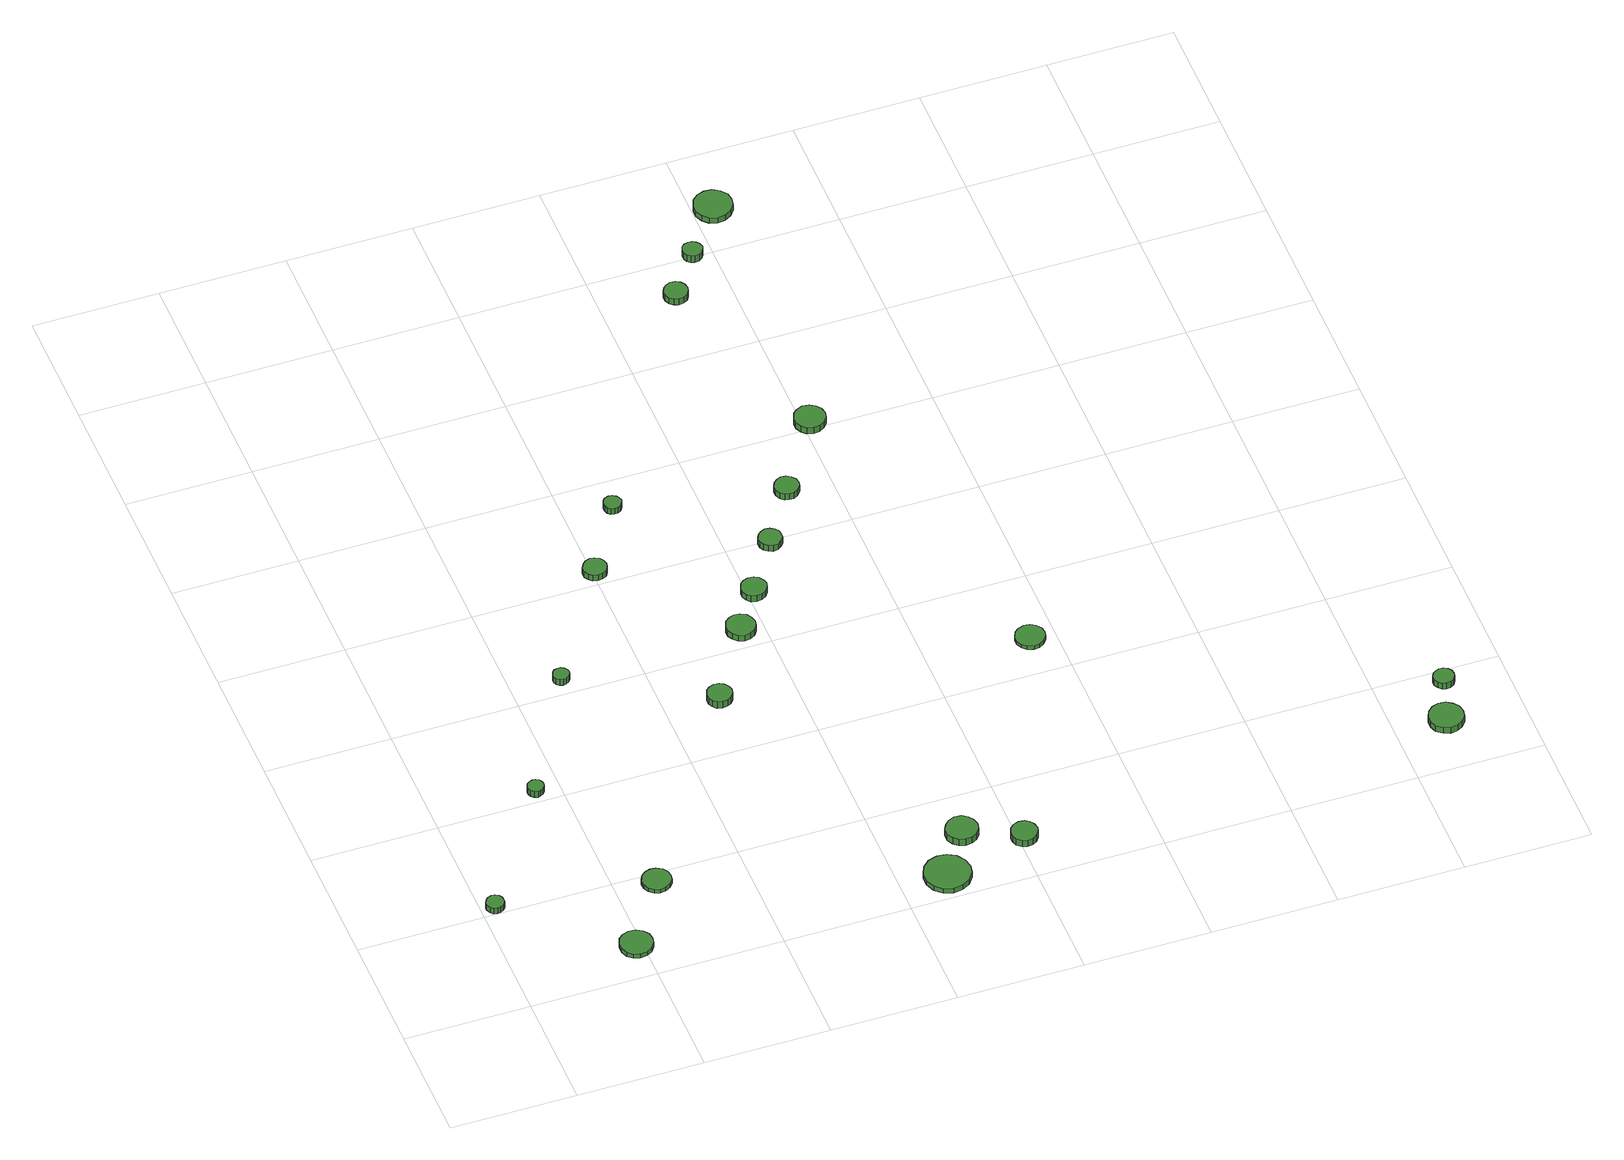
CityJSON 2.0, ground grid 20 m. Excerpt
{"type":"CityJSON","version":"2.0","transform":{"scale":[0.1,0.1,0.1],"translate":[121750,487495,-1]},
"CityObjects":{
"tree1":{"type":"SolitaryVegetationObject","attributes":{"function":"something"},"geometry":[{"type":"MultiSurface","lod":"1","boundaries":[[[0,1,2,3,4,5,6,7,8,9,10,11,12,13,14]],[[15,16,17,18,19,20,21,22,23,24,25,26,27,28,29]],[[0,29,28,1]],[[1,28,27,2]],[[2,27,26,3]],[[3,26,25,4]],[[4,25,24,5]],[[5,24,23,6]],[[6,23,22,7]],[[7,22,21,8]],[[8,21,20,9]],[[9,20,19,10]],[[10,19,18,11]],[[11,18,17,12]],[[12,17,16,13]],[[13,16,15,14]],[[14,15,29,0]]]}]},
"tree2":{"type":"SolitaryVegetationObject","attributes":{"function":"something"},"geometry":[{"type":"MultiSurface","lod":"1","boundaries":[[[30,31,32,33,34,35,36,37,38,39,40,41,42,43,44]],[[45,46,47,48,49,50,51,52,53,54,55,56,57,58,59]],[[30,59,58,31]],[[31,58,57,32]],[[32,57,56,33]],[[33,56,55,34]],[[34,55,54,35]],[[35,54,53,36]],[[36,53,52,37]],[[37,52,51,38]],[[38,51,50,39]],[[39,50,49,40]],[[40,49,48,41]],[[41,48,47,42]],[[42,47,46,43]],[[43,46,45,44]],[[44,45,59,30]]]}]},
"tree3":{"type":"SolitaryVegetationObject","attributes":{"function":"something"},"geometry":[{"type":"MultiSurface","lod":"1","boundaries":[[[60,61,62,63,64,65,66,67,68,69,70,71,72,73,74]],[[75,76,77,78,79,80,81,82,83,84,85,86,87,88,89]],[[60,89,88,61]],[[61,88,87,62]],[[62,87,86,63]],[[63,86,85,64]],[[64,85,84,65]],[[65,84,83,66]],[[66,83,82,67]],[[67,82,81,68]],[[68,81,80,69]],[[69,80,79,70]],[[70,79,78,71]],[[71,78,77,72]],[[72,77,76,73]],[[73,76,75,74]],[[74,75,89,60]]]}]},
"tree4":{"type":"SolitaryVegetationObject","attributes":{"function":"something"},"geometry":[{"type":"MultiSurface","lod":"1","boundaries":[[[90,91,92,93,94,95,96,97,98,99,100,101,102,103,104]],[[105,106,107,108,109,110,111,112,113,114,115,116,117,118,119]],[[90,119,118,91]],[[91,118,117,92]],[[92,117,116,93]],[[93,116,115,94]],[[94,115,114,95]],[[95,114,113,96]],[[96,113,112,97]],[[97,112,111,98]],[[98,111,110,99]],[[99,110,109,100]],[[100,109,108,101]],[[101,108,107,102]],[[102,107,106,103]],[[103,106,105,104]],[[104,105,119,90]]]}]},
"tree5":{"type":"SolitaryVegetationObject","attributes":{"function":"something"},"geometry":[{"type":"MultiSurface","lod":"1","boundaries":[[[120,121,122,123,124,125,126,127,128,129,130,131,132,133,134]],[[135,136,137,138,139,140,141,142,143,144,145,146,147,148,149]],[[120,149,148,121]],[[121,148,147,122]],[[122,147,146,123]],[[123,146,145,124]],[[124,145,144,125]],[[125,144,143,126]],[[126,143,142,127]],[[127,142,141,128]],[[128,141,140,129]],[[129,140,139,130]],[[130,139,138,131]],[[131,138,137,132]],[[132,137,136,133]],[[133,136,135,134]],[[134,135,149,120]]]}]},
"tree6":{"type":"SolitaryVegetationObject","attributes":{"function":"something"},"geometry":[{"type":"MultiSurface","lod":"1","boundaries":[[[150,151,152,153,154,155,156,157,158,159,160,161,162,163,164]],[[165,166,167,168,169,170,171,172,173,174,175,176,177,178,179]],[[150,179,178,151]],[[151,178,177,152]],[[152,177,176,153]],[[153,176,175,154]],[[154,175,174,155]],[[155,174,173,156]],[[156,173,172,157]],[[157,172,171,158]],[[158,171,170,159]],[[159,170,169,160]],[[160,169,168,161]],[[161,168,167,162]],[[162,167,166,163]],[[163,166,165,164]],[[164,165,179,150]]]}]},
"tree7":{"type":"SolitaryVegetationObject","attributes":{"function":"something"},"geometry":[{"type":"MultiSurface","lod":"1","boundaries":[[[180,181,182,183,184,185,186,187,188,189,190,191,192,193,194]],[[195,196,197,198,199,200,201,202,203,204,205,206,207,208,209]],[[180,209,208,181]],[[181,208,207,182]],[[182,207,206,183]],[[183,206,205,184]],[[184,205,204,185]],[[185,204,203,186]],[[186,203,202,187]],[[187,202,201,188]],[[188,201,200,189]],[[189,200,199,190]],[[190,199,198,191]],[[191,198,197,192]],[[192,197,196,193]],[[193,196,195,194]],[[194,195,209,180]]]}]},
"tree8":{"type":"SolitaryVegetationObject","attributes":{"function":"something"},"geometry":[{"type":"MultiSurface","lod":"1","boundaries":[[[210,211,212,213,214,215,216,217,218,219,220,221,222,223,224]],[[225,226,227,228,229,230,231,232,233,234,235,236,237,238,239]],[[210,239,238,211]],[[211,238,237,212]],[[212,237,236,213]],[[213,236,235,214]],[[214,235,234,215]],[[215,234,233,216]],[[216,233,232,217]],[[217,232,231,218]],[[218,231,230,219]],[[219,230,229,220]],[[220,229,228,221]],[[221,228,227,222]],[[222,227,226,223]],[[223,226,225,224]],[[224,225,239,210]]]}]},
"tree9":{"type":"SolitaryVegetationObject","attributes":{"function":"something"},"geometry":[{"type":"MultiSurface","lod":"1","boundaries":[[[240,241,242,243,244,245,246,247,248,249,250,251,252,253,254]],[[255,256,257,258,259,260,261,262,263,264,265,266,267,268,269]],[[240,269,268,241]],[[241,268,267,242]],[[242,267,266,243]],[[243,266,265,244]],[[244,265,264,245]],[[245,264,263,246]],[[246,263,262,247]],[[247,262,261,248]],[[248,261,260,249]],[[249,260,259,250]],[[250,259,258,251]],[[251,258,257,252]],[[252,257,256,253]],[[253,256,255,254]],[[254,255,269,240]]]}]},
"tree10":{"type":"SolitaryVegetationObject","attributes":{"function":"something"},"geometry":[{"type":"MultiSurface","lod":"1","boundaries":[[[270,271,272,273,274,275,276,277,278,279,280,281,282,283,284]],[[285,286,287,288,289,290,291,292,293,294,295,296,297,298,299]],[[270,299,298,271]],[[271,298,297,272]],[[272,297,296,273]],[[273,296,295,274]],[[274,295,294,275]],[[275,294,293,276]],[[276,293,292,277]],[[277,292,291,278]],[[278,291,290,279]],[[279,290,289,280]],[[280,289,288,281]],[[281,288,287,282]],[[282,287,286,283]],[[283,286,285,284]],[[284,285,299,270]]]}]},
"tree11":{"type":"SolitaryVegetationObject","attributes":{"function":"something"},"geometry":[{"type":"MultiSurface","lod":"1","boundaries":[[[300,301,302,303,304,305,306,307,308,309,310,311,312,313,314]],[[315,316,317,318,319,320,321,322,323,324,325,326,327,328,329]],[[300,329,328,301]],[[301,328,327,302]],[[302,327,326,303]],[[303,326,325,304]],[[304,325,324,305]],[[305,324,323,306]],[[306,323,322,307]],[[307,322,321,308]],[[308,321,320,309]],[[309,320,319,310]],[[310,319,318,311]],[[311,318,317,312]],[[312,317,316,313]],[[313,316,315,314]],[[314,315,329,300]]]}]},
"tree12":{"type":"SolitaryVegetationObject","attributes":{"function":"something"},"geometry":[{"type":"MultiSurface","lod":"1","boundaries":[[[330,331,332,333,334,335,336,337,338,339,340,341,342,343,344]],[[345,346,347,348,349,350,351,352,353,354,355,356,357,358,359]],[[330,359,358,331]],[[331,358,357,332]],[[332,357,356,333]],[[333,356,355,334]],[[334,355,354,335]],[[335,354,353,336]],[[336,353,352,337]],[[337,352,351,338]],[[338,351,350,339]],[[339,350,349,340]],[[340,349,348,341]],[[341,348,347,342]],[[342,347,346,343]],[[343,346,345,344]],[[344,345,359,330]]]}]},
"tree13":{"type":"SolitaryVegetationObject","attributes":{"function":"something"},"geometry":[{"type":"MultiSurface","lod":"1","boundaries":[[[360,361,362,363,364,365,366,367,368,369,370,371,372,373,374]],[[375,376,377,378,379,380,381,382,383,384,385,386,387,388,389]],[[360,389,388,361]],[[361,388,387,362]],[[362,387,386,363]],[[363,386,385,364]],[[364,385,384,365]],[[365,384,383,366]],[[366,383,382,367]],[[367,382,381,368]],[[368,381,380,369]],[[369,380,379,370]],[[370,379,378,371]],[[371,378,377,372]],[[372,377,376,373]],[[373,376,375,374]],[[374,375,389,360]]]}]},
"tree14":{"type":"SolitaryVegetationObject","attributes":{"function":"something"},"geometry":[{"type":"MultiSurface","lod":"1","boundaries":[[[390,391,392,393,394,395,396,397,398,399,400,401,402,403,404]],[[405,406,407,408,409,410,411,412,413,414,415,416,417,418,419]],[[390,419,418,391]],[[391,418,417,392]],[[392,417,416,393]],[[393,416,415,394]],[[394,415,414,395]],[[395,414,413,396]],[[396,413,412,397]],[[397,412,411,398]],[[398,411,410,399]],[[399,410,409,400]],[[400,409,408,401]],[[401,408,407,402]],[[402,407,406,403]],[[403,406,405,404]],[[404,405,419,390]]]}]},
"tree15":{"type":"SolitaryVegetationObject","attributes":{"function":"something"},"geometry":[{"type":"MultiSurface","lod":"1","boundaries":[[[420,421,422,423,424,425,426,427,428,429,430,431,432,433,434]],[[435,436,437,438,439,440,441,442,443,444,445,446,447,448,449]],[[420,449,448,421]],[[421,448,447,422]],[[422,447,446,423]],[[423,446,445,424]],[[424,445,444,425]],[[425,444,443,426]],[[426,443,442,427]],[[427,442,441,428]],[[428,441,440,429]],[[429,440,439,430]],[[430,439,438,431]],[[431,438,437,432]],[[432,437,436,433]],[[433,436,435,434]],[[434,435,449,420]]]}]},
"tree16":{"type":"SolitaryVegetationObject","attributes":{"function":"something"},"geometry":[{"type":"MultiSurface","lod":"1","boundaries":[[[450,451,452,453,454,455,456,457,458,459,460,461,462,463,464]],[[465,466,467,468,469,470,471,472,473,474,475,476,477,478,479]],[[450,479,478,451]],[[451,478,477,452]],[[452,477,476,453]],[[453,476,475,454]],[[454,475,474,455]],[[455,474,473,456]],[[456,473,472,457]],[[457,472,471,458]],[[458,471,470,459]],[[459,470,469,460]],[[460,469,468,461]],[[461,468,467,462]],[[462,467,466,463]],[[463,466,465,464]],[[464,465,479,450]]]}]},
"tree17":{"type":"SolitaryVegetationObject","attributes":{"function":"something"},"geometry":[{"type":"MultiSurface","lod":"1","boundaries":[[[480,481,482,483,484,485,486,487,488,489,490,491,492,493,494]],[[495,496,497,498,499,500,501,502,503,504,505,506,507,508,509]],[[480,509,508,481]],[[481,508,507,482]],[[482,507,506,483]],[[483,506,505,484]],[[484,505,504,485]],[[485,504,503,486]],[[486,503,502,487]],[[487,502,501,488]],[[488,501,500,489]],[[489,500,499,490]],[[490,499,498,491]],[[491,498,497,492]],[[492,497,496,493]],[[493,496,495,494]],[[494,495,509,480]]]}]},
"tree18":{"type":"SolitaryVegetationObject","attributes":{"function":"something"},"geometry":[{"type":"MultiSurface","lod":"1","boundaries":[[[510,511,512,513,514,515,516,517,518,519,520,521,522,523,524]],[[525,526,527,528,529,530,531,532,533,534,535,536,537,538,539]],[[510,539,538,511]],[[511,538,537,512]],[[512,537,536,513]],[[513,536,535,514]],[[514,535,534,515]],[[515,534,533,516]],[[516,533,532,517]],[[517,532,531,518]],[[518,531,530,519]],[[519,530,529,520]],[[520,529,528,521]],[[521,528,527,522]],[[522,527,526,523]],[[523,526,525,524]],[[524,525,539,510]]]}]},
"tree19":{"type":"SolitaryVegetationObject","attributes":{"function":"something"},"geometry":[{"type":"MultiSurface","lod":"1","boundaries":[[[540,541,542,543,544,545,546,547,548,549,550,551,552,553,554]],[[555,556,557,558,559,560,561,562,563,564,565,566,567,568,569]],[[540,569,568,541]],[[541,568,567,542]],[[542,567,566,543]],[[543,566,565,544]],[[544,565,564,545]],[[545,564,563,546]],[[546,563,562,547]],[[547,562,561,548]],[[548,561,560,549]],[[549,560,559,550]],[[550,559,558,551]],[[551,558,557,552]],[[552,557,556,553]],[[553,556,555,554]],[[554,555,569,540]]]}]},
"tree20":{"type":"SolitaryVegetationObject","attributes":{"function":"something"},"geometry":[{"type":"MultiSurface","lod":"1","boundaries":[[[570,571,572,573,574,575,576,577,578,579,580,581,582,583,584]],[[585,586,587,588,589,590,591,592,593,594,595,596,597,598,599]],[[570,599,598,571]],[[571,598,597,572]],[[572,597,596,573]],[[573,596,595,574]],[[574,595,594,575]],[[575,594,593,576]],[[576,593,592,577]],[[577,592,591,578]],[[578,591,590,579]],[[579,590,589,580]],[[580,589,588,581]],[[581,588,587,582]],[[582,587,586,583]],[[583,586,585,584]],[[584,585,599,570]]]}]},
"tree21":{"type":"SolitaryVegetationObject","attributes":{"function":"something"},"geometry":[{"type":"MultiSurface","lod":"1","boundaries":[[[600,601,602,603,604,605,606,607,608,609,610,611,612,613,614]],[[615,616,617,618,619,620,621,622,623,624,625,626,627,628,629]],[[600,629,628,601]],[[601,628,627,602]],[[602,627,626,603]],[[603,626,625,604]],[[604,625,624,605]],[[605,624,623,606]],[[606,623,622,607]],[[607,622,621,608]],[[608,621,620,609]],[[609,620,619,610]],[[610,619,618,611]],[[611,618,617,612]],[[612,617,616,613]],[[613,616,615,614]],[[614,615,629,600]]]}]},
"tree22":{"type":"SolitaryVegetationObject","attributes":{"function":"something"},"geometry":[{"type":"MultiSurface","lod":"1","boundaries":[[[630,631,632,633,634,635,636,637,638,639,640,641,642,643,644]],[[645,646,647,648,649,650,651,652,653,654,655,656,657,658,659]],[[630,659,658,631]],[[631,658,657,632]],[[632,657,656,633]],[[633,656,655,634]],[[634,655,654,635]],[[635,654,653,636]],[[636,653,652,637]],[[637,652,651,638]],[[638,651,650,639]],[[639,650,649,640]],[[640,649,648,641]],[[641,648,647,642]],[[642,647,646,643]],[[643,646,645,644]],[[644,645,659,630]]]}]}
},
"vertices":[
[36,214,18],[35,219,18],[32,224,18],[26,227,18],[21,228,18],[15,226,18],[11,222,18],[8,216,18],[8,211,18],[11,205,18],[15,201,18],[21,200,18],[26,200,18],[32,203,18],[35,208,18],[35,208,7],[32,203,7],[26,200,7],[21,200,7],[15,201,7],[11,205,7],[8,211,7],[8,216,7],[11,222,7],[15,226,7],[21,228,7],[26,227,7],[32,224,7],[35,219,7],[36,214,7],
[216,64,15],[214,75,15],[207,84,15],[198,89,15],[187,90,15],[177,87,15],[169,80,15],[165,70,15],[165,59,15],[169,49,15],[177,42,15],[187,39,15],[198,40,15],[207,45,15],[214,54,15],[214,54,7],[207,45,7],[198,40,7],[187,39,7],[177,42,7],[169,49,7],[165,59,7],[165,70,7],[169,80,7],[177,87,7],[187,90,7],[198,89,7],[207,84,7],[214,75,7],[216,64,7],
[173,416,25],[172,421,25],[169,426,25],[164,429,25],[159,429,25],[154,427,25],[150,424,25],[148,419,25],[148,414,25],[150,409,25],[154,405,25],[159,403,25],[164,404,25],[169,407,25],[172,411,25],[172,411,13],[169,407,13],[164,404,13],[159,403,13],[154,405,13],[150,409,13],[148,414,13],[148,419,13],[150,424,13],[154,427,13],[159,429,13],[164,429,13],[169,426,13],[172,421,13],[173,416,13],
[287,180,15],[285,189,15],[280,196,15],[271,201,15],[262,202,15],[253,199,15],[246,193,15],[242,184,15],[242,175,15],[246,166,15],[253,160,15],[262,157,15],[271,158,15],[280,163,15],[285,170,15],[285,170,7],[280,163,7],[271,158,7],[262,157,7],[253,160,7],[246,166,7],[242,175,7],[242,184,7],[246,193,7],[253,199,7],[262,202,7],[271,201,7],[280,196,7],[285,189,7],[287,180,7],
[290,627,23],[289,632,23],[286,636,23],[281,639,23],[276,639,23],[271,638,23],[267,634,23],[265,629,23],[265,624,23],[267,619,23],[271,616,23],[276,614,23],[281,615,23],[286,618,23],[289,622,23],[289,622,11],[286,618,11],[281,615,11],[276,614,11],[271,616,11],[267,619,11],[265,624,11],[265,629,11],[267,634,11],[271,638,11],[276,639,11],[281,639,11],[286,636,11],[289,632,11],[290,627,11],
[503,505,26],[501,513,26],[496,520,26],[489,524,26],[481,525,26],[473,522,26],[467,517,26],[464,509,26],[464,501,26],[467,494,26],[473,488,26],[481,486,26],[489,487,26],[496,491,26],[501,497,26],[501,497,13],[496,491,13],[489,487,13],[481,486,13],[473,488,13],[467,494,13],[464,501,13],[464,509,13],[467,517,13],[473,522,13],[481,525,13],[489,524,13],[496,520,13],[501,513,13],[503,505,13],
[422,825,19],[420,833,19],[416,839,19],[409,843,19],[402,844,19],[394,841,19],[389,836,19],[385,829,19],[385,821,19],[389,814,19],[394,809,19],[402,807,19],[409,808,19],[416,811,19],[420,818,19],[420,818,7],[416,811,7],[409,808,7],[402,807,7],[394,809,7],[389,814,7],[385,821,7],[385,829,7],[389,836,7],[394,841,7],[402,844,7],[409,843,7],[416,839,7],[420,833,7],[422,825,7],
[710,44,16],[707,59,16],[698,72,16],[685,79,16],[670,81,16],[655,76,16],[644,66,16],[638,52,16],[638,37,16],[644,23,16],[655,13,16],[670,8,16],[685,10,16],[698,17,16],[707,30,16],[707,30,7],[698,17,7],[685,10,7],[670,8,7],[655,13,7],[644,23,7],[638,37,7],[638,52,7],[644,66,7],[655,76,7],[670,81,7],[685,79,7],[698,72,7],[707,59,7],[710,44,7],
[587,636,19],[585,645,19],[580,653,19],[571,658,19],[562,659,19],[553,656,19],[546,650,19],[542,641,19],[542,631,19],[546,623,19],[553,616,19],[562,613,19],[571,614,19],[580,619,19],[585,627,19],[585,627,7],[580,619,7],[571,614,7],[562,613,7],[553,616,7],[546,623,7],[542,631,7],[542,641,7],[546,650,7],[553,656,7],[562,659,7],[571,658,7],[580,653,7],[585,645,7],[587,636,7],
[489,944,19],[487,950,19],[484,954,19],[479,957,19],[473,958,19],[467,956,19],[463,952,19],[461,947,19],[461,941,19],[463,935,19],[467,931,19],[473,930,19],[479,930,19],[484,933,19],[487,938,19],[487,938,8],[484,933,8],[479,930,8],[473,930,8],[467,931,8],[463,935,8],[461,941,8],[461,947,8],[463,952,8],[467,956,8],[473,958,8],[479,957,8],[484,954,8],[487,950,8],[489,944,8],
[748,118,23],[746,128,23],[740,136,23],[731,142,23],[720,143,23],[710,139,23],[703,132,23],[698,123,23],[698,112,23],[703,103,23],[710,96,23],[720,93,23],[731,94,23],[740,99,23],[746,107,23],[746,107,10],[740,99,10],[731,94,10],[720,93,10],[710,96,10],[703,103,10],[698,112,10],[698,123,10],[703,132,10],[710,139,10],[720,143,10],[731,142,10],[740,136,10],[746,128,10],[748,118,10],
[631,706,18],[629,714,18],[624,721,18],[617,725,18],[608,726,18],[600,723,18],[594,718,18],[591,710,18],[591,702,18],[594,694,18],[600,688,18],[608,686,18],[617,687,18],[624,691,18],[629,698,18],[629,698,6],[624,691,6],[617,687,6],[608,686,6],[600,688,6],[594,694,6],[591,702,6],[591,710,6],[594,718,6],[600,723,6],[608,726,6],[617,725,6],[624,721,6],[629,714,6],[631,706,6],
[828,78,25],[826,87,25],[821,94,25],[814,98,25],[805,99,25],[797,96,25],[790,90,25],[787,82,25],[787,74,25],[790,66,25],[797,60,25],[805,57,25],[814,58,25],[821,63,25],[826,70,25],[826,70,12],[821,63,12],[814,58,12],[805,57,12],[797,60,12],[790,66,12],[787,74,12],[787,82,12],[790,90,12],[797,96,12],[805,99,12],[814,98,12],[821,94,12],[826,87,12],[828,78,12],
[687,796,18],[686,803,18],[681,809,18],[675,813,18],[667,814,18],[660,811,18],[654,806,18],[651,799,18],[651,792,18],[654,785,18],[660,780,18],[667,777,18],[675,778,18],[681,782,18],[686,788,18],[686,788,6],[681,782,6],[675,778,6],[667,777,6],[660,780,6],[654,785,6],[651,792,6],[651,799,6],[654,806,6],[660,811,6],[667,814,6],[675,813,6],[681,809,6],[686,803,6],[687,796,6],
[749,890,18],[747,898,18],[742,904,18],[735,908,18],[727,909,18],[720,906,18],[714,901,18],[711,894,18],[711,886,18],[714,878,18],[720,873,18],[727,871,18],[735,871,18],[742,875,18],[747,882,18],[747,882,6],[742,875,6],[735,871,6],[727,871,6],[720,873,6],[714,878,6],[711,886,6],[711,894,6],[714,901,6],[720,906,6],[727,909,6],[735,908,6],[742,904,6],[747,898,6],[749,890,6],
[984,472,14],[982,481,14],[976,489,14],[968,494,14],[959,495,14],[949,492,14],[942,486,14],[938,477,14],[938,467,14],[942,459,14],[949,452,14],[959,449,14],[968,450,14],[976,455,14],[982,463,14],[982,463,7],[976,455,7],[968,450,7],[959,449,7],[949,452,7],[942,459,7],[938,467,7],[938,477,7],[942,486,7],[949,492,7],[959,495,7],[968,494,7],[976,489,7],[982,481,7],[984,472,7],
[833,1006,26],[831,1016,26],[825,1024,26],[816,1029,26],[806,1031,26],[796,1027,26],[789,1021,26],[785,1011,26],[785,1001,26],[789,992,26],[796,985,26],[806,982,26],[816,983,26],[825,988,26],[831,996,26],[831,996,14],[825,988,14],[816,983,14],[806,982,14],[796,985,14],[789,992,14],[785,1001,14],[785,1011,14],[789,1021,14],[796,1027,14],[806,1031,14],[816,1029,14],[825,1024,14],[831,1016,14],[833,1006,14],
[733,1325,25],[731,1333,25],[727,1339,25],[720,1343,25],[712,1344,25],[705,1341,25],[699,1336,25],[696,1329,25],[696,1321,25],[699,1314,25],[705,1309,25],[712,1306,25],[720,1307,25],[727,1311,25],[731,1317,25],[731,1317,13],[727,1311,13],[720,1307,13],[712,1306,13],[705,1309,13],[699,1314,13],[696,1321,13],[696,1329,13],[699,1336,13],[705,1341,13],[712,1344,13],[720,1343,13],[727,1339,13],[731,1333,13],[733,1325,13],
[785,1402,21],[783,1409,21],[779,1414,21],[774,1417,21],[767,1418,21],[761,1416,21],[756,1412,21],[754,1406,21],[754,1399,21],[756,1393,21],[761,1389,21],[767,1387,21],[774,1388,21],[779,1391,21],[783,1396,21],[783,1396,8],[779,1391,8],[774,1388,8],[767,1387,8],[761,1389,8],[756,1393,8],[754,1399,8],[754,1406,8],[756,1412,8],[761,1416,8],[767,1418,8],[774,1417,8],[779,1414,8],[783,1409,8],[785,1402,8],
[860,1482,20],[858,1494,20],[850,1504,20],[839,1511,20],[827,1512,20],[815,1508,20],[806,1500,20],[801,1488,20],[801,1476,20],[806,1465,20],[815,1456,20],[827,1452,20],[839,1454,20],[850,1460,20],[858,1470,20],[858,1470,9],[850,1460,9],[839,1454,9],[827,1452,9],[815,1456,9],[806,1465,9],[801,1476,9],[801,1488,9],[806,1500,9],[815,1508,9],[827,1512,9],[839,1511,9],[850,1504,9],[858,1494,9],[860,1482,9],
[1504,90,27],[1502,101,27],[1495,110,27],[1486,116,27],[1474,117,27],[1464,114,27],[1455,106,27],[1451,96,27],[1451,85,27],[1455,74,27],[1464,67,27],[1474,63,27],[1486,65,27],[1495,70,27],[1502,79,27],[1502,79,15],[1495,70,15],[1486,65,15],[1474,63,15],[1464,67,15],[1455,74,15],[1451,85,15],[1451,96,15],[1455,106,15],[1464,114,15],[1474,117,15],[1486,116,15],[1495,110,15],[1502,101,15],[1504,90,15],
[1519,171,25],[1518,178,25],[1514,183,25],[1508,187,25],[1501,187,25],[1495,185,25],[1490,181,25],[1487,175,25],[1487,168,25],[1490,162,25],[1495,157,25],[1501,155,25],[1508,156,25],[1514,159,25],[1518,165,25],[1518,165,13],[1514,159,13],[1508,156,13],[1501,155,13],[1495,157,13],[1490,162,13],[1487,168,13],[1487,175,13],[1490,181,13],[1495,185,13],[1501,187,13],[1508,187,13],[1514,183,13],[1518,178,13],[1519,171,13]
]}
